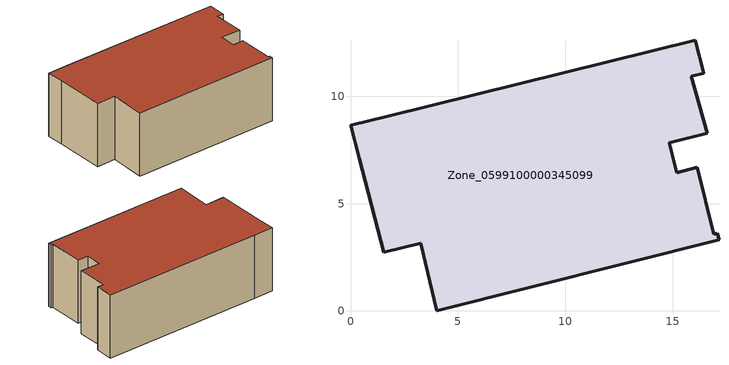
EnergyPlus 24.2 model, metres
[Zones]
Zone_0599100000345099
 floor ground (C_G): 1.55,2.73 0.41,7.12 0,8.64 1.73,9.08 16.06,12.62 16.45,11.06 15.86,10.93 16.62,8.27 14.84,7.83 15.19,6.45 16.14,6.69 16.92,3.58 17.08,3.62 17.16,3.31 4.01,0 3.27,3.16 z0
 wall outside (C_F): 0.41,7.12 1.55,2.73 3.27,3.16 4.01,0 17.16,3.31 17.08,3.62 16.92,3.58 16.14,6.69 15.19,6.45 14.84,7.83 16.62,8.27 15.86,10.93 16.45,11.06 16.06,12.62 1.73,9.08 0,8.64 0.41,7.12 z0:5.86
 roof outside (C_R): 16.62,8.27 15.86,10.93 16.45,11.06 16.06,12.62 1.73,9.08 0,8.64 0.41,7.12 1.55,2.73 3.27,3.16 4.01,0 17.16,3.31 17.08,3.62 16.92,3.58 16.14,6.69 15.19,6.45 14.84,7.83 z5.86
[BUILDING]
Pand.0599100000345099: North Axis=0; Terrain=City; Loads Convergence Tolerance Value=0.04; Temperature Convergence Tolerance Value=0.4; Solar Distribution=FullExterior; Maximum Number of Warmup Days=25; Minimum Number of Warmup Days=1
[Site:Location]
Rotterdam.The.Hague.AP_ZH_NLD Design_Conditions: Latitude=51.96; Longitude=4.45; Time Zone=1; Elevation=-4.5
[SITE:GROUNDTEMPERATURE:BUILDINGSURFACE]
18, 18, 18, 18, 18, 18, 18, 18, 18, 18, 18, 18
[MATERIAL] Thermal Absorptance=0.9; Solar Absorptance=0.7; Visible Absorptance=0.7
Name | Roughness | Thickness | Conductivity | Density | Specific Heat
G.TC.1992-2005 | MediumSmooth | 0.15 | 0.06 | 540 | 1210
F.TC.1992-2005 | Rough | 0.3 | 0.12 | 1920 | 840
R.TC.1992-2005 | MediumRough | 0.2 | 0.08 | 1500 | 1000
[CONSTRUCTION]
C_G: G.TC.1992-2005
C_F: F.TC.1992-2005
C_R: R.TC.1992-2005
[ZONE]
Zone_0599100000345099: Type=1; Multiplier=1; Ceiling Height=Autocalculate; Volume=Autocalculate; Floor Area=autocalculate; Part of Total Floor Area=Yes
[ZONEINFILTRATION:DESIGNFLOWRATE]
Infil_Zone_0599100000345099: Zone or ZoneList or Space or SpaceList=Zone_0599100000345099; Schedule=AlwaysOn; Design Flow Rate Calculation Method=Flow/Area; Flow Rate per Floor Area=0.0015; Constant Term Coefficient=1; Temperature Term Coefficient=0; Velocity Term Coefficient=0; Velocity Squared Term Coefficient=0
[HVACTEMPLATE:ZONE:IDEALLOADSAIRSYSTEM]
Zone_0599100000345099: Maximum Heating Supply Air Temperature=50; Minimum Cooling Supply Air Temperature=13; Maximum Heating Supply Air Humidity Ratio=0.0156; Minimum Cooling Supply Air Humidity Ratio=0.0077; Heating Limit=NoLimit; Cooling Limit=NoLimit; Dehumidification Control Type=ConstantSensibleHeatRatio; Cooling Sensible Heat Ratio=0.7; Dehumidification Setpoint=60; Humidification Control Type=None; Humidification Setpoint=30; Outdoor Air Method=None; Outdoor Air Flow Rate per Person=0.00944; Outdoor Air Flow Rate per Zone Floor Area=0; Outdoor Air Flow Rate per Zone=0; Demand Controlled Ventilation Type=None; Outdoor Air Economizer Type=NoEconomizer; Heat Recovery Type=None; Sensible Heat Recovery Effectiveness=0.7; Latent Heat Recovery Effectiveness=0.65
[ZONECONTROL:THERMOSTAT]
ThermostatControl_Zone_0599100000345099: Zone or ZoneList=Zone_0599100000345099; Control Type Schedule=DualSetpointControlType; Control 1=Thermostat_Zone_0599100000345099; Temperature Difference Between Cutout And Setpoint=0
[THERMOSTATSETPOINT:DUALSETPOINT]
Thermostat_Zone_0599100000345099: Heating Setpoint Temperature Schedule=HeatingSetpoint_Zone_0599100000345099; Cooling Setpoint Temperature Schedule=CoolingSetpoint_Zone_0599100000345099
[SCHEDULE:COMPACT]
HeatingSetpoint_Zone_0599100000345099: Through: 12/31, For: AllDays, Until: 24:00, 21
CoolingSetpoint_Zone_0599100000345099: Through: 12/31, For: AllDays, Until: 24:00, 24
DualSetpointControlType: Through: 12/31, For: AllDays, Until: 24:00, 4
AlwaysOn: Through: 12/31, For: AllDays, Until: 24:00, 1
